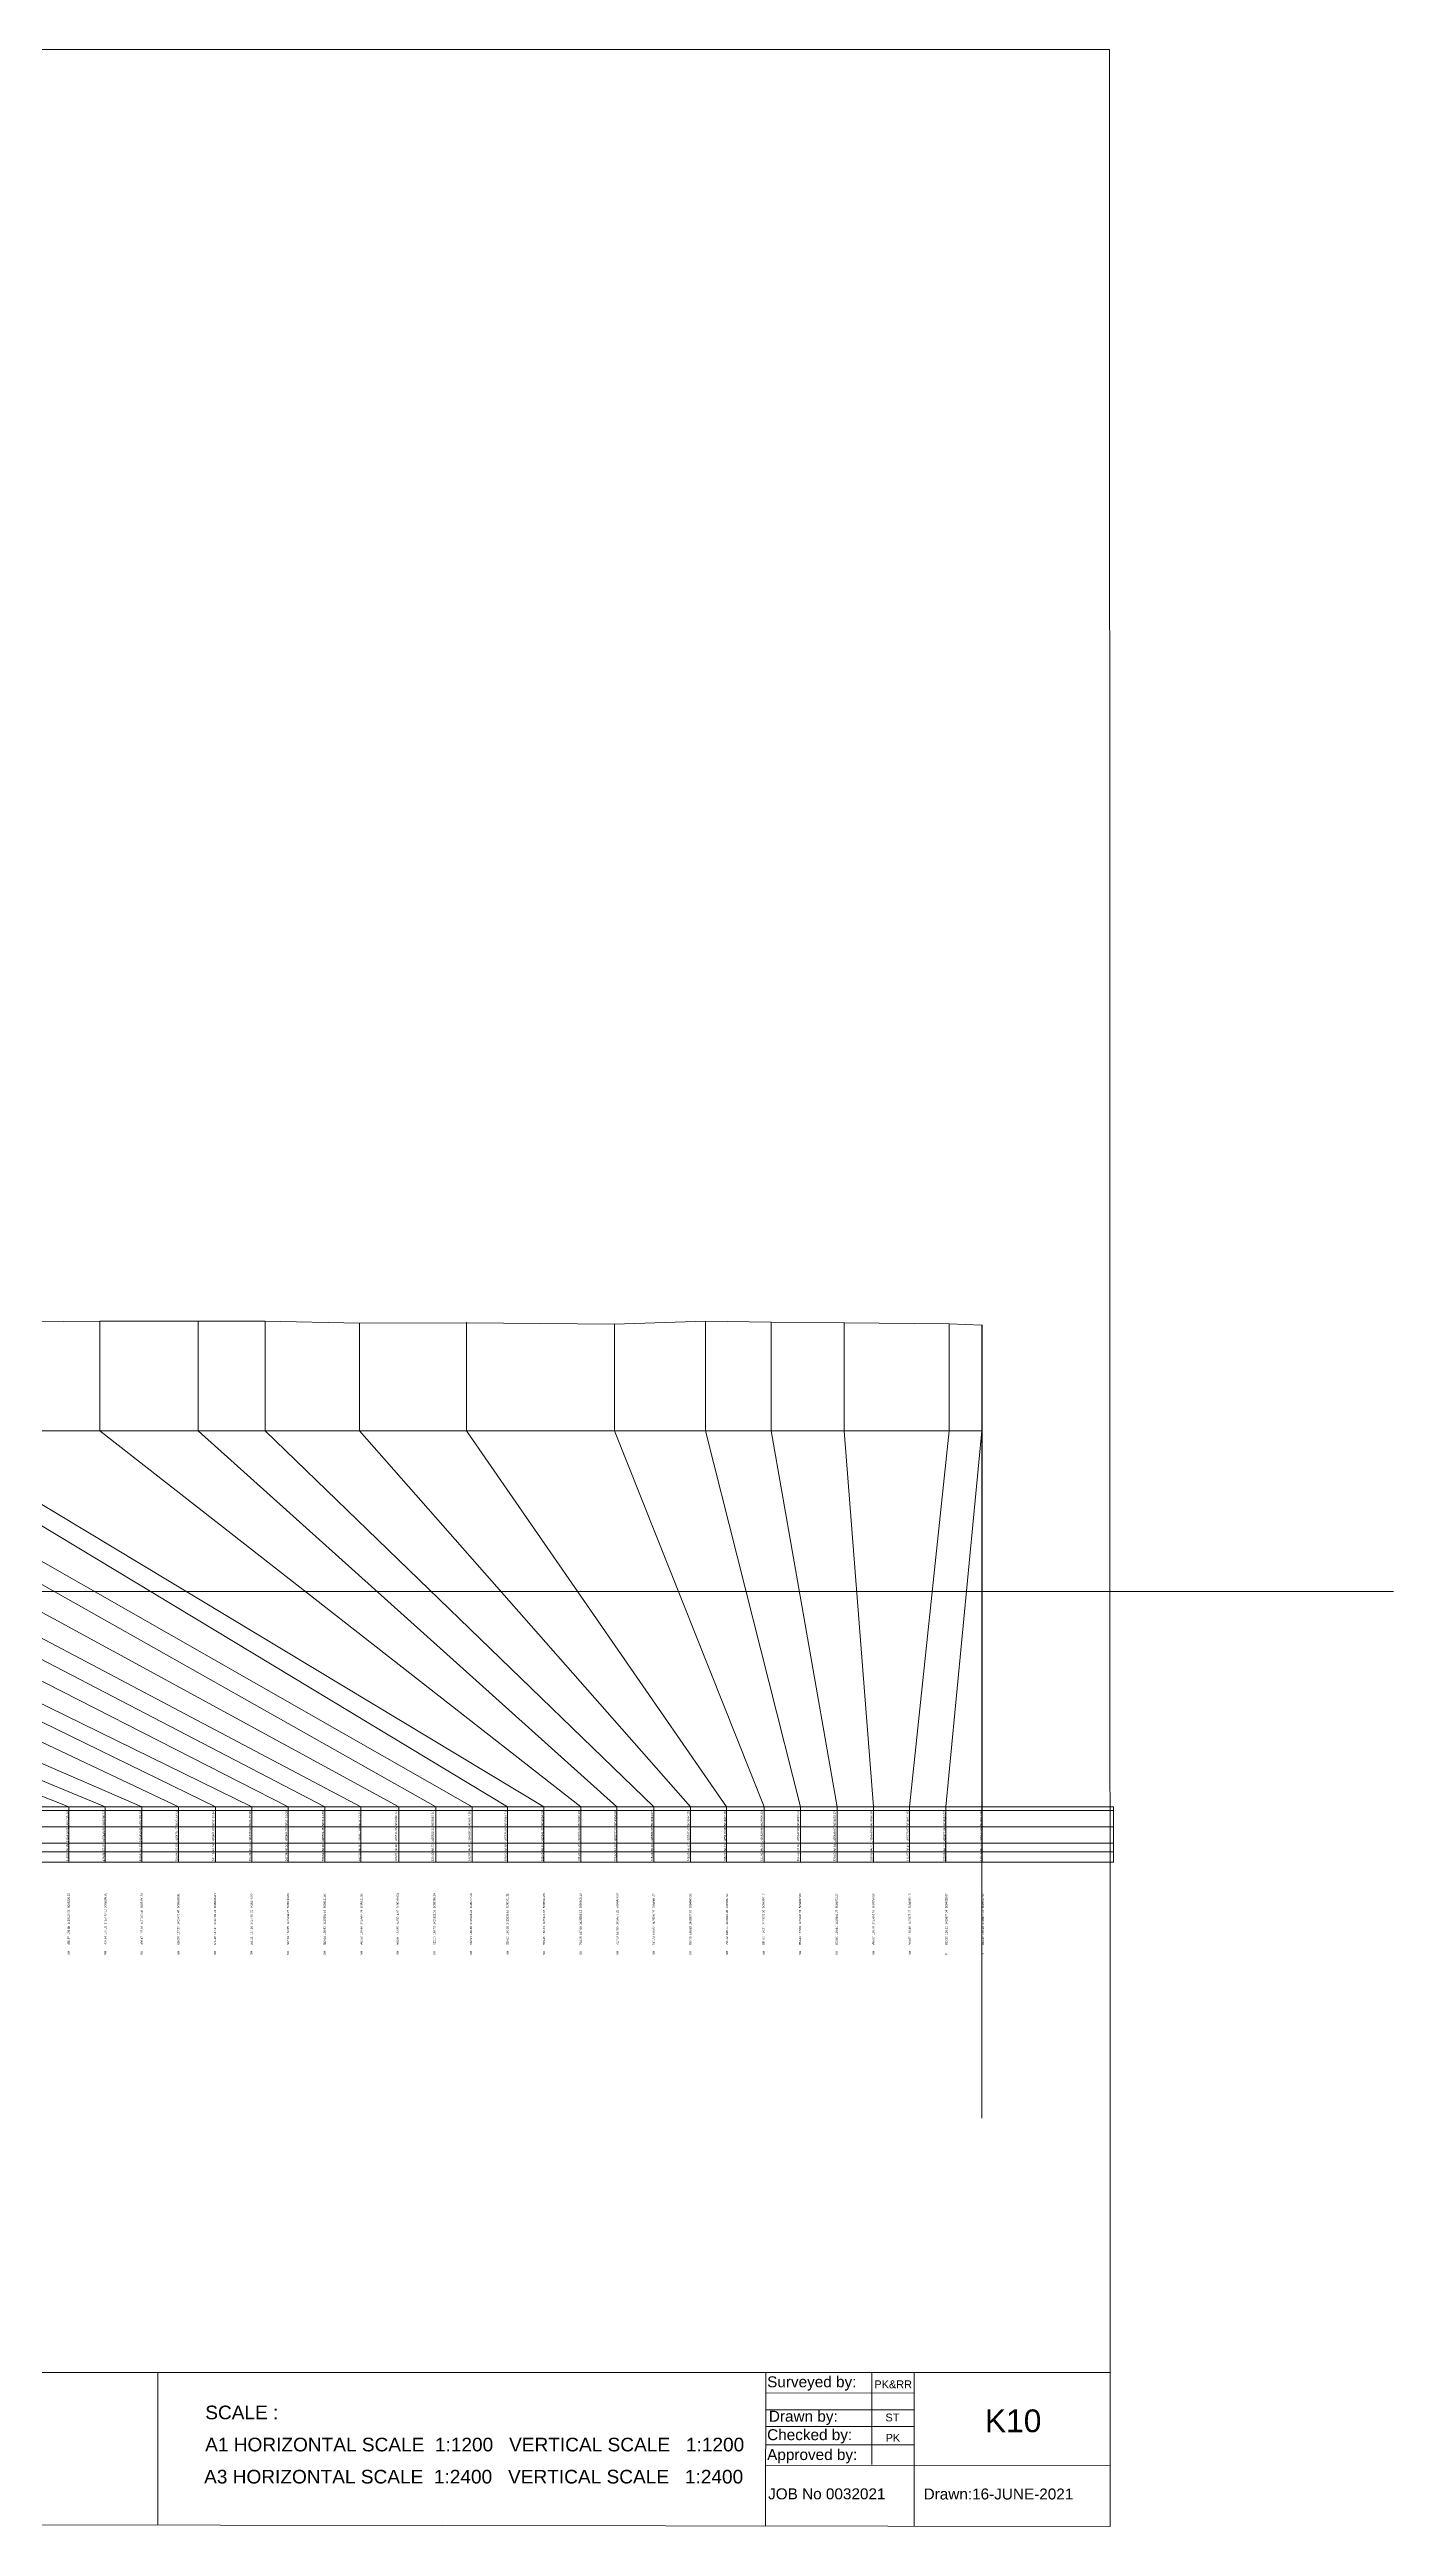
# Model space of a CAD drawing. Header units: millimetres. Extents: x -13804604 to 13046302109, y -19137686871 to 1424964600.
# Drawn here: x -5167181 to -4833702, y -231987 to 382619 of the extents above; entities that cross this region are included whole.
import ezdxf

# ---------------------------------------------------------------- set-up
doc = ezdxf.new("R2010")
doc.units = ezdxf.units.MM
doc.header["$PDMODE"] = 35
doc.header["$PDSIZE"] = 20
doc.layers.get('0').update_dxf_attribs({"lineweight": 0})
doc.layers.add('geo', color=7, linetype='Continuous', lineweight=0)
doc.styles.get("Standard").update_dxf_attribs({"font": 'arial.ttf'})

# ---------------------------------------------------------------- blocks, each defined once
blk = doc.blocks.new('Geomatics_Circle_SPT')
at = {"layer": 'geo', "color": 2, "linetype": 'Continuous', "lineweight": 0}
for p, q in [((0, 25.2), (-25.2, 0)), ((-24.7, 4.9), (-4.9, 24.7)), ((-24.7, -4.9), (4.9, 24.7)), ((-9.7, 23.3), (-23.3, 9.6)), ((9.7, 23.3), (-23.3, -9.7)), ((23.3, -9.7), (-9.7, 23.3)), ((-4.9, 24.7), (24.7, -4.9)), ((25.2, 0), (0, 25.2)), ((4.9, 24.7), (24.7, 4.9)), ((23.3, 9.7), (9.7, 23.3)), ((-21, 14), (-14, 21)), ((-21, -14), (14, 21)), ((14, -21), (-21, 14)), ((0, 0), (-17.8, 17.8)), ((-14, 21), (21, -14)), ((21, 14), (-14, -21)), ((0, 0), (17.8, 17.8)), ((14, 21), (21, 14)), ((17.8, 18.1), (17.8, 18.1)), ((4.9, -24.7), (-24.7, 4.9)), ((-24.7, 0), (0, -24.7)), ((-23.3, 9.7), (9.7, -23.3)), ((0, 0), (-17.8, -17.8)), ((-9.7, -23.3), (23.3, 9.7)), ((24.7, 4.9), (-4.9, -24.7)), ((0, 0), (17.8, -17.8)), ((0, -24.8), (25.2, 0)), ((-4.9, -24.7), (-24.7, -4.9)), ((-23.3, -9.7), (-9.7, -23.3)), ((24.7, -4.9), (4.9, -24.7)), ((9.7, -23.3), (23.3, -9.7)), ((-14, -21), (-21, -14)), ((-17.8, -17.8), (-17.8, -17.8)), ((21, -14), (14, -21)), ((18.1, -17.8), (18.1, -17.8)), ((4.9, -24.7), (4.9, -24.7))]:
    blk.add_line(p, q, dxfattribs=at)
at = {"layer": 'geo', "color": 1, "linetype": 'Continuous', "lineweight": 0}
for p, q in [((-25.2, 0), (9.7, 23.3)), ((-25.2, 0), (-9.6, 23.3)), ((-4.9, 24.8), (-24.7, -4.9)), ((4.9, 24.7), (-24.7, 4.9)), ((-23.3, 9.7), (0, 25.2)), ((-23.3, -9.6), (0, 25.2)), ((4.9, 24.8), (-21, -14)), ((-4.9, 24.7), (-21, 14)), ((-17.8, 17.8), (9.7, 23.3)), ((-17.8, 17.8), (-9.6, 23.3)), ((-17.8, -17.8), (9.7, 23.3)), ((-17.8, -17.8), (-9.7, 23.3)), ((4.9, 24.7), (-14, 21)), ((-4.9, 24.7), (-14, -20.9)), ((-9.7, 23.3), (0, 25.2)), ((-9.7, 23.3), (0, -25.2)), ((-9.7, -23.3), (0, 25.2)), ((-9.6, 23.3), (17.8, -17.8)), ((-9.6, 23.3), (25.2, 0)), ((-9.6, 23.3), (17.8, 17.8)), ((0, 0), (-4.9, 24.7)), ((-4.9, 24.7), (-4.9, 24.7)), ((21, -14), (-4.9, 24.7)), ((24.8, 4.9), (-4.9, 24.7)), ((14, 21), (-4.9, 24.7)), ((-0.2, 25.1), (-0.2, 25.1)), ((0, 25.2), (9.7, -23.3)), ((0, 25.2), (23.3, -9.7)), ((0, 25.2), (23.3, 9.7)), ((0, 25.2), (9.7, 23.3)), ((0, 0), (4.9, 24.7)), ((0, -25.2), (9.7, 23.3)), ((21, 14), (4.9, 24.8)), ((14, -21), (4.9, 24.7)), ((24.7, -4.9), (4.9, 24.7)), ((4.9, 24.7), (4.9, 24.7)), ((9.7, 23.3), (17.8, -17.8)), ((9.7, 23.3), (25.2, 0)), ((9.7, 23.3), (17.8, 17.9)), ((14, 21), (-24.7, -4.9)), ((-14, 21), (-24.7, 4.9)), ((21, 14), (-24.7, 4.9)), ((-21, 14), (-24.7, -4.9)), ((-23.3, -9.6), (17.8, 17.8)), ((-23.3, 9.7), (-17.8, 17.9)), ((-23.3, -9.6), (-17.8, 17.9)), ((-23.3, 9.7), (17.8, 17.8)), ((14, 21), (-21, 14)), ((-14, 21), (-21, -14)), ((0, 0), (-21, 14)), ((-21, 14), (-14, -21)), ((-21, 14), (4.9, -24.7)), ((-21, 14), (-21, 14)), ((24.7, 4.9), (-21, 14)), ((-17.9, 17.6), (-17.9, 17.6)), ((-9.7, -23.3), (-17.8, 17.8)), ((-17.8, 17.8), (9.7, -23.3)), ((-17.8, 17.8), (23.3, -9.6)), ((-17.8, 17.8), (23.3, 9.7)), ((0, 0), (-14, 21)), ((-14, 21), (-4.9, -24.7)), ((-14, 21), (-14, 21)), ((24.7, -4.9), (-14, 21)), ((21, 14), (-14, 21)), ((-9.8, 23.1), (-9.8, 23.1)), ((-9.6, -23.3), (17.8, 17.9)), ((-4.9, -24.7), (21, 14)), ((0, 0), (14, 21)), ((0, 0), (21, 14)), ((4.9, -24.7), (14, 21)), ((9.4, 23.3), (9.4, 23.3)), ((17.8, 17.8), (9.7, -23.3)), ((21, -14), (14, 21)), ((24.7, 4.9), (14, 21)), ((14, 21), (14, 21)), ((14, -21), (21, 14)), ((17.6, 17.9), (17.6, 17.9)), ((17.8, 17.8), (23.3, -9.7)), ((17.8, 17.8), (23.3, 9.7)), ((24.7, -4.9), (21, 14)), ((21, 14), (21, 14)), ((-25.2, 0), (23.3, 9.7)), ((-25.2, 0), (-23.3, 9.7)), ((-23.3, -9.7), (-25.2, 0)), ((-9.6, -23.3), (-25.2, 0)), ((9.7, -23.3), (-25.2, 0)), ((0, 0), (-24.7, 4.9)), ((-24.7, 4.9), (-21, -14)), ((-24.7, 4.9), (-4.9, -24.7)), ((-24.7, 4.9), (14, -21)), ((-24.7, 4.9), (-24.7, 4.9)), ((0, 0), (-24.7, -4.9)), ((-17.8, -17.8), (-23.3, 9.7)), ((0, -25.2), (-23.3, 9.7)), ((-23.3, 9.7), (17.8, -17.8)), ((-23.3, 9.7), (25.2, 0)), ((-23.3, 9.4), (-23.3, 9.4)), ((-23.3, -9.7), (25.2, 0)), ((0, 0), (-21, -14)), ((-17.8, -17.8), (23.3, 9.7)), ((-14, -21), (24.7, 4.9)), ((0, 0), (-14, -21)), ((25.2, 0), (-9.6, -23.3)), ((0, 0), (-4.9, -24.7)), ((23.3, 9.7), (0, -25.2)), ((0, 0), (24.8, 4.9)), ((0, 0), (4.9, -24.7)), ((0, 0), (14, -21)), ((0, 0), (21, -14)), ((0, 0), (24.8, -4.9)), ((4.9, -24.7), (24.7, 4.9)), ((25.2, 0), (9.7, -23.3)), ((23.3, 9.7), (17.8, -17.8)), ((21, -14), (24.7, 4.9)), ((23.1, 9.8), (23.1, 9.8)), ((23.3, 9.7), (25.2, 0)), ((25.2, 0), (23.3, -9.6)), ((24.7, 4.9), (24.7, 4.9)), ((25.1, 0.2), (25.1, 0.2)), ((-25.2, 0), (23.3, -9.7)), ((-25.1, -0.2), (-25.1, -0.2)), ((-24.7, -4.9), (-24.7, -4.9)), ((-24.7, -4.9), (-14, -21)), ((-24.7, -4.9), (4.9, -24.7)), ((-24.7, -4.9), (21, -14)), ((-17.8, -17.8), (-23.3, -9.7)), ((0, -25.2), (-23.3, -9.6)), ((17.8, -17.8), (-23.3, -9.6)), ((-23.1, -9.8), (-23.1, -9.8)), ((-21, -14), (24.7, -4.9)), ((23.3, -9.7), (-17.8, -17.8)), ((-4.9, -24.7), (24.7, -4.9)), ((23.3, -9.6), (0, -25.2)), ((14, -21), (24.7, -4.9)), ((23.3, -9.6), (17.8, -17.8)), ((23.3, -9.4), (23.3, -9.4)), ((24.7, -4.9), (24.7, -4.9)), ((-21, -14), (-21, -14)), ((-21, -14), (-4.9, -24.7)), ((-21, -14), (14, -21)), ((-9.6, -23.3), (-17.8, -17.8)), ((9.7, -23.3), (-17.8, -17.8)), ((-17.6, -17.9), (-17.6, -17.9)), ((-14, -21), (21, -14)), ((-14, -21), (-14, -21)), ((-14, -21), (4.9, -24.7)), ((17.8, -17.8), (-9.7, -23.3)), ((-9.4, -23.3), (-9.4, -23.3)), ((-4.9, -24.7), (14, -21)), ((4.9, -24.7), (21, -14)), ((17.8, -17.8), (9.7, -23.3)), ((9.8, -23.1), (9.8, -23.1)), ((14, -21), (14, -21)), ((17.9, -17.6), (17.9, -17.6)), ((21, -14), (21, -14)), ((0, -25.2), (-9.7, -23.3)), ((-4.9, -24.7), (-4.9, -24.7)), ((9.7, -23.3), (0, -25.2)), ((0.2, -25.1), (0.2, -25.1)), ((4.9, -24.7), (4.9, -24.7))]:
    blk.add_line(p, q, dxfattribs=at)
at = {"layer": 'geo', "color": 114, "linetype": 'Continuous', "lineweight": 0}
for p, q in [((9.7, 23.3), (-23.3, 9.7)), ((-20.9, 14), (4.9, 24.7)), ((0, 25.2), (-17.8, 17.8)), ((-14, 21), (-4.9, 24.7)), ((0, 0), (-9.7, 23.3)), ((-4.9, 24.7), (14, -21)), ((17.8, -17.8), (0, 25.2)), ((0, 0), (9.7, 23.3)), ((4.9, 24.7), (21, -14)), ((23.3, -9.7), (9.7, 23.3)), ((17.9, 17.8), (-25.2, 0)), ((-24.7, 4.9), (14, 21)), ((-24.7, -4.9), (21, 14)), ((-4.9, -24.7), (-21, 14)), ((-17.8, 17.8), (0, -25.2)), ((4.9, -24.7), (-14, 21)), ((14, 21), (24.7, -4.9)), ((25.2, 0), (17.8, 17.8)), ((21, 14), (24.7, 4.9)), ((-14, -21), (-24.7, 4.9)), ((0, 0), (-23.3, 9.7)), ((-23.3, 9.7), (-9.7, -23.3)), ((0, 0), (-23.3, -9.7)), ((24.8, 4.9), (-20.9, -14)), ((0, 0), (-9.7, -23.3)), ((0, 0), (23.3, 9.7)), ((0, 0), (9.7, -23.3)), ((0, 0), (23.3, -9.7)), ((-25.2, 0), (-17.8, -17.8)), ((-21, -14), (-24.7, -4.9)), ((-17.8, -17.8), (25.2, 0)), ((24.8, -4.9), (-14, -21)), ((-9.6, -23.3), (23.3, -9.7)), ((21, -14), (-4.9, -24.8)), ((0, -25.2), (17.9, -17.8)), ((14, -21), (4.9, -24.8))]:
    blk.add_line(p, q, dxfattribs=at)
at = {"layer": 'geo', "color": 250, "linetype": 'Continuous', "lineweight": 0}
for p, q in [((-9.7, 23.3), (9.7, 23.3)), ((-9.7, -23.3), (-9.7, 23.3)), ((-4.9, 24.7), (4.9, 24.7)), ((-4.9, 24.7), (-4.9, -24.7)), ((0, 0), (0, 25.2)), ((4.9, 24.7), (4.9, -24.7)), ((9.7, -23.3), (9.7, 23.3)), ((21, 14), (-21, 14)), ((-21, 14), (-21, -14)), ((-17.8, 17.8), (17.8, 17.8)), ((-17.8, -17.8), (-17.8, 17.8)), ((-14, 21), (-14, 21)), ((14, 21), (-14, 21)), ((-14, 20.9), (-14, -21)), ((14, 21), (14, -21)), ((17.8, -17.8), (17.8, 17.8)), ((21, 14), (21, 14)), ((21, -14), (21, 14)), ((0, 0), (-25.2, 0)), ((24.7, 4.9), (-24.7, 4.9)), ((-24.7, 4.9), (-24.7, -4.9)), ((-23.3, 9.7), (23.3, 9.7)), ((-23.3, 9.7), (-23.3, 9.7)), ((-23.3, -9.7), (-23.3, 9.7)), ((0, 0), (0, -25.2)), ((0, 0), (25.2, 0)), ((23.3, 9.7), (23.3, -9.7)), ((24.7, 4.9), (24.7, 4.9)), ((24.7, -4.9), (24.7, 4.9)), ((-24.7, -4.9), (24.7, -4.9)), ((23.3, -9.7), (-23.3, -9.7)), ((-21, -14), (21, -14)), ((17.8, -17.8), (-17.8, -17.8)), ((-14, -21), (14, -21)), ((9.7, -23.3), (-9.7, -23.3)), ((-4.9, -24.7), (4.9, -24.7))]:
    blk.add_line(p, q, dxfattribs=at)
blk = doc.blocks.new('GeomaticsNZ TITLE BLOCK')
at = {"color": 7, "linetype": 'Continuous', "lineweight": 0}
for p, q in [((0, 94.9), (0, 1579.2)), ((0, 1579.2), (2363.4, 1579.2)), ((2363.4, 1579.2), (2364, 94.9)), ((224.3, 95.2), (224.3, -0.3)), ((435.8, 95.2), (435.8, -0.7)), ((2364, 94.9), (0, 94.9)), ((0, 94.9), (0, 0)), ((15.9, 94.9), (2364, 94.9)), ((2364, 94.9), (382.6, 94.9)), ((1063.4, 94.9), (1063.4, -2.4)), ((1755.4, 94.9), (1755.4, -2.6)), ((2143.9, 94.9), (2143.7, -3)), ((2143.9, 81.9), (2238.6, 81.7)), ((2211.5, 94.9), (2211.5, 36.1)), ((2238.6, 94.8), (2238.6, -3.2)), ((2364, -3.5), (2364, 94.9)), ((2143.9, 71), (2238.6, 71)), ((2143.6, 60.4), (2238.6, 60.4)), ((2143.8, 48.6), (2238.6, 48.6)), ((2143.8, 35.4), (2364, 35.3)), ((0, 0), (2364, -3.5))]:
    blk.add_line(p, q, dxfattribs=at)
at = {"color": 7, "linetype": 'Continuous', "lineweight": 0, "xscale": 1.36, "yscale": 1.36, "zscale": 1.36}
blk.add_blockref('Geomatics_Circle_SPT', (112.4, 45.7), dxfattribs=at)
at = {"color": 7, "linetype": 'Continuous', "lineweight": 0}
for s, p in [('PK&RR', (2213.2, 84.8)), ('ST', (2220.3, 63.6)), ('PK', (2220.4, 50.6))]:
    blk.add_text(s, height=5, dxfattribs=at).set_placement(p)
at = {"color": 7, "linetype": 'Continuous', "lineweight": 0, "attachment_point": 1}
for s, width, heights, insert, char_height in [('{\\C256;GEOMATICS N.Z. LTD                   \\PTELEPHONE:  M 021 023 6 00 55;\\PPO BOX 2177\\PSOUTH DUNEDIN\\PDUNEDIN 9044\\PEmail: geomaticsnz@gmail.com}', 3535.727, [94.7], (234, 82.7), 7), ('{\\C256;Surveyed by:}', 3535.727, [0], (2144.7, 92.4), 7), ('{\\C256;OTAGO REGIONAL COUNCIL\\PDunedin}', 3535.727, [0], (588.6, 64), 15), ('{\\C256;SURVEY OF THE KAKANUI AND KAURU RIVERS 2021}', 3535.727, [0], (1133.8, 64), 15), ('{\\C256;Drawn by:}', 3535.727, [0], (2145.8, 70.4), 7), ('{\\C256;Geomatics N.Z. LTD                   }', 125.079, [15.8], (68.8, 49.9), 7), ('{\\C256;Checked by:}', 3535.727, [0], (2144.7, 58.6), 7), ('{\\C256;ELEVATIONS ARE SHOWN IN LOCAL OTAGO DATUM}', 3535.727, [0], (1134.1, 35.4), 10), ('{\\C256;Approved by:}', 3535.727, [0], (2144.7, 45.9), 7), ('{\\C256;JOB No 0032021}', 3535.727, [0], (2145.3, 20.8), 7), ('{\\C256;Drawn:16-JUNE-2021}', 3535.727, [0], (2244.7, 20.7), 7)]:
    blk.add_mtext_dynamic_manual_height_columns(s, width=width, gutter_width=159, heights=heights, dxfattribs=dict(at, insert=insert, char_height=char_height))

msp = doc.modelspace()

# ---------------------------------------------------------------- linework, layer by layer
at = {"color": 7, "linetype": 'Continuous', "lineweight": 0}
for p, q in [((-5154666.002, 67063), (-5154666.002, 39908.977)), ((-5130317.635, 67054), (-5130317.635, 39908.977)), ((-5113674.599, 67054), (-5113674.599, 39908.977)), ((-5090263.869, 66596), (-5090263.869, 39908.977)), ((-5063692.747, 66707), (-5063692.747, 39908.977)), ((-5026985.534, 66309), (-5026985.534, 39908.977)), ((-5004424.19, 67090), (-5004424.19, 39908.977)), ((-4988116.155, 66840), (-4988116.155, 39908.977)), ((-4969985.158, 66701), (-4969985.158, 39908.977)), ((-4943941.715, 66402), (-4943941.715, 39908.977)), ((-4935827.748, 66123), (-4935827.748, 39908.977)), ((-4935738.455, 66103), (-4935738.455, -67138.097)), ((-5761611.878, 39908.977), (-4935738.455, 39908.977)), ((-5400033.289, 39908.977), (-5162378.006, -53386.402)), ((-5153352.909, -53386.402), (-5379075.993, 39908.977)), ((-5359444.579, 39908.977), (-5144291.658, -53386.402)), ((-5332832.314, 39908.977), (-5135148.452, -53386.402)), ((-5126016.753, -53386.402), (-5317734.907, 39908.977)), ((-5307603.679, 39908.977), (-5116977.603, -53386.402)), ((-5291175.018, 39908.977), (-5107938.452, -53386.402)), ((-5278271.016, 39908.977), (-5098873.331, -53386.402)), ((-5266579.794, 39908.977), (-5089935.661, -53386.402)), ((-5252006.654, 39908.977), (-5080525.896, -53386.402)), ((-5236814.327, 39908.977), (-5071288.375, -53386.402)), ((-5225973.03, 39908.977), (-5062297.851, -53386.402)), ((-5208309.224, 39908.977), (-5053517.829, -53386.402)), ((-5199464.893, 39908.977), (-5044553.969, -53386.402)), ((-5154666.002, 39908.977), (-5035384.991, -53386.402)), ((-5130317.635, 39908.977), (-5026403.823, -53386.402)), ((-5113674.599, 39908.977), (-5017267.809, -53386.402)), ((-5090263.869, 39908.977), (-5008100.824, -53386.402)), ((-5063692.747, 39908.977), (-4999181.598, -53386.402)), ((-5026985.534, 39908.977), (-4989833.501, -53386.402)), ((-5004424.19, 39908.977), (-4980816.931, -53386.402)), ((-4988116.155, 39908.977), (-4971756.714, -53386.402)), ((-4969985.158, 39908.977), (-4962713.372, -53386.402)), ((-4935827.748, 39908.977), (-4944815.458, -53386.402)), ((-5786226.207, -53386.402), (-4903196.674, -53386.402)), ((-5786226.207, -54309.85), (-4903196.674, -54309.85)), ((-5162378.006, -67138.097), (-5162378.006, -53386.402)), ((-5153352.909, -67138.097), (-5153352.909, -53386.402)), ((-5144291.658, -67138.097), (-5144291.658, -53386.402)), ((-5135148.452, -67138.097), (-5135148.452, -53386.402)), ((-5126016.753, -67138.097), (-5126016.753, -53386.402)), ((-5116977.603, -67138.097), (-5116977.603, -53386.402)), ((-5107938.452, -67138.097), (-5107938.452, -53386.402)), ((-5098873.331, -67138.097), (-5098873.331, -53386.402)), ((-5089935.661, -67138.097), (-5089935.661, -53386.402)), ((-5080525.896, -67138.097), (-5080525.896, -53386.402)), ((-5071288.375, -67138.097), (-5071288.375, -53386.402)), ((-5062297.851, -67138.097), (-5062297.851, -53386.402)), ((-5053517.829, -67138.097), (-5053517.829, -53386.402)), ((-5044553.969, -67138.097), (-5044553.969, -53386.402)), ((-5035384.991, -67138.097), (-5035384.991, -53386.402)), ((-5026403.823, -67138.097), (-5026403.823, -53386.402)), ((-5017267.809, -67138.097), (-5017267.809, -53386.402)), ((-5008100.824, -67138.097), (-5008100.824, -53386.402)), ((-4999181.598, -67138.097), (-4999181.598, -53386.402)), ((-4989833.501, -67138.097), (-4989833.501, -53386.402)), ((-4980816.931, -67138.097), (-4980816.931, -53386.402)), ((-4971756.714, -67138.097), (-4971756.714, -53386.402)), ((-4962713.372, -67138.097), (-4962713.372, -53386.402)), ((-4944815.458, -67138.097), (-4944815.458, -53386.402)), ((-4903196.674, -53386.402), (-4903196.674, -67138.097)), ((-5786226.207, -58412.532), (-4903196.674, -58412.532)), ((-5786226.207, -62479.731), (-4903196.674, -62479.731)), ((-5786226.207, -64627.173), (-4903196.674, -64627.173)), ((-5786226.207, -67138.097), (-4903196.674, -67138.097))]:
    msp.add_line(p, q, dxfattribs=at)
at = {"color": 30, "true_color": 0xf26722}
msp.add_line((-4935827.748, 66123), (-4935827.748, -130662.956), dxfattribs=at)
msp.add_line((-5788400.948, 0), (-4833702.422, 0))
at = {"color": 1, "linetype": 'Continuous', "lineweight": 0}
msp.add_lwpolyline([(-5199464.893, 66681), (-5154666.002, 67063), (-5130317.635, 67054), (-5113674.599, 67054), (-5090263.869, 66596), (-5063692.747, 66707), (-5026985.534, 66309), (-5004424.19, 67090), (-4988116.155, 66840), (-4969985.158, 66701), (-4943941.715, 66402), (-4935827.748, 66123), (-4935738.455, 66103)], dxfattribs=at)
at = {"color": 7, "linetype": 'Continuous', "lineweight": 0}
msp.add_lwpolyline([(-4943941.715, 39908.977), (-4953789.295, -53386.402), (-4953789.295, -67138.097)], dxfattribs=at)
at = {"linetype": 'Continuous', "lineweight": 0}
for p in [(-5154666.002, 67063), (-5130317.635, 67054), (-5113674.599, 66915), (-5090263.869, 66596), (-5063692.747, 66707), (-5026985.534, 66309), (-5004424.19, 67090), (-4988116.155, 66840), (-4969985.158, 66701), (-4943941.715, 66402), (-4935827.748, 66123), (-4935738.455, 66103)]:
    msp.add_point(p, dxfattribs=at)
at = {"color": 30, "true_color": 0xf26722}
for p in [(-5154666.002, 67063), (-5130317.635, 67054), (-5113674.599, 66915), (-5090263.869, 66596), (-5063692.747, 66707), (-5026985.534, 66309), (-5004424.19, 67090), (-4988116.155, 66840), (-4969985.158, 66701), (-4943941.715, 66402), (-4935827.748, 66123), (-4935738.455, 66103)]:
    msp.add_point(p, dxfattribs=at)

# ---------------------------------------------------------------- block references
at = {"color": 7, "linetype": 'Continuous', "lineweight": 0, "xscale": 388.3084007852599, "yscale": 388.3084007852599, "zscale": 388.3084007852599}
msp.add_blockref('GeomaticsNZ TITLE BLOCK', (-5821919.359, -230610.772), dxfattribs=at)

# ---------------------------------------------------------------- texts
at = {"color": 7, "linetype": 'Continuous', "lineweight": 0}
for s, p in [('458.97  66.88  1425438.61  5005226.26', (-5162551.833, -66910.621)), ('479.84  67.22  1425449.32  5005208.35', (-5153482.737, -66910.621)), ('499.47  67.10  1425459.41  5005191.51', (-5144413.64, -66910.621)), ('526.08  67.37  1425473.47  5005168.91', (-5135344.884, -66930.743)), ('541.18  67.24  1425481.03  5005155.84', (-5126275.787, -66930.743)), ('551.31  67.10  1425485.92  5005146.96', (-5117206.691, -66930.743)), ('567.74  66.95  1425494.72  5005133.08', (-5108137.594, -66930.743)), ('580.64  66.92  1425501.15  5005121.89', (-5099068.497, -66930.743)), ('592.33  66.96  1425507.09  5005111.82', (-5089999.741, -66930.743)), ('606.91  66.85  1425514.95  5005099.54', (-5080930.645, -66928.015)), ('622.10  66.72  1425522.31  5005086.24', (-5071861.889, -66928.015)), ('632.94  66.86  1425528.25  5005077.16', (-5062792.792, -66928.015)), ('650.60  66.68  1425536.83  5005061.71', (-5053723.695, -66928.015)), ('659.45  66.63  1425541.32  5005054.09', (-5044654.599, -66928.015)), ('704.25  67.06  1425565.13  5005016.13', (-5035585.502, -66934.836)), ('728.60  67.05  1425577.22  5004994.99', (-5026516.405, -66934.836)), ('745.24  66.92  1425586.37  5004981.07', (-5017447.65, -66934.836)), ('768.65  66.60  1425597.67  5004960.55', (-5008378.553, -66934.836)), ('795.22  66.71  1425610.98  5004937.55', (-4999309.797, -66934.836)), ('831.93  66.31  1425629.96  5004906.13', (-4990240.7, -66930.061)), ('854.49  67.09  1425642.03  5004887.06', (-4981171.604, -66930.061)), ('870.80  66.84  1425649.07  5004872.27', (-4972102.507, -66930.061)), ('888.93  66.70  1425658.83  5004856.98', (-4963033.751, -66930.061)), ('914.97  66.40  1425673.07  5004835.15', (-4953964.654, -66930.743)), ('923.09  66.12  1425677.04  5004828.07', (-4944895.558, -66930.743)), ('923.18  66.10  1425677.03  5004827.96', (-4935826.461, -66930.743))]:
    msp.add_text(s, height=500, rotation=90, dxfattribs=at).set_placement(p)
at = {"color": 30, "true_color": 0xf26722}
for s, p in [('458.97  166.88  1425438.61  5005226.26', (-5162185.875, -87631.778)), ('479.84  167.22  1425449.32  5005208.35', (-5153111.129, -87631.778)), ('499.47  167.10  1425459.41  5005191.51', (-5144036.383, -87631.778)), ('526.08  167.37  1425473.47  5005168.91', (-5134963.002, -87712.269)), ('541.18  167.24  1425481.03  5005155.84', (-5125888.256, -87712.269)), ('551.31  167.10  1425485.92  5005146.96', (-5116813.51, -87712.269)), ('567.74  166.95  1425494.72  5005133.08', (-5107738.764, -87712.269)), ('580.64  166.92  1425501.15  5005121.89', (-5098664.019, -87712.269)), ('592.33  166.96  1425507.09  5005111.82', (-5089590.637, -87712.269)), ('606.91  166.85  1425514.95  5005099.54', (-5080515.891, -87701.355)), ('622.10  166.72  1425522.31  5005086.24', (-5071442.51, -87701.355)), ('632.94  166.86  1425528.25  5005077.16', (-5062367.764, -87701.355)), ('650.60  166.68  1425536.83  5005061.71', (-5053293.018, -87701.355)), ('659.45  166.63  1425541.32  5005054.09', (-5044218.273, -87701.355)), ('704.25  167.06  1425565.13  5005016.13', (-5035143.527, -87728.64)), ('728.60  167.05  1425577.22  5004994.99', (-5026068.781, -87728.64)), ('745.24  166.92  1425586.37  5004981.07', (-5016995.4, -87728.64)), ('768.65  166.60  1425597.67  5004960.55', (-5007920.654, -87728.64)), ('795.22  166.71  1425610.98  5004937.55', (-4998847.272, -87728.64)), ('831.93  166.31  1425629.96  5004906.13', (-4989772.526, -87709.54)), ('854.49  167.09  1425642.03  5004887.06', (-4980697.781, -87709.54)), ('870.80  166.84  1425649.07  5004872.27', (-4971623.035, -87709.54)), ('888.93  166.70  1425658.83  5004856.98', (-4962549.653, -87709.54)), ('914.97  166.40  1425673.07  5004835.15', (-4953474.908, -87712.269)), ('923.09  166.12  1425677.04  5004828.07', (-4944400.162, -87712.269)), ('923.18  166.10  1425677.03  5004827.96', (-4935325.416, -87712.269)), ('SH', (-5162203.42, -90145.263)), ('SH', (-5153127.37, -90145.263)), ('SH', (-5144051.32, -90145.263)), ('SH', (-5134975.27, -90145.263)), ('SH', (-5125899.22, -90145.263)), ('SH', (-5116823.17, -90145.263)), ('SH', (-5107747.12, -90145.263)), ('SH', (-5098671.07, -90145.263)), ('SH', (-5089595.02, -90145.263)), ('SH', (-5080518.97, -90145.263)), ('SH', (-5071442.92, -90145.263)), ('SH', (-5062366.869, -90145.263)), ('SH', (-5053290.819, -90145.263)), ('SH', (-5044214.769, -90145.263)), ('SH', (-5035138.719, -90145.263)), ('SH', (-5026062.669, -90145.263)), ('SH', (-5016986.619, -90145.263)), ('SH', (-5007910.569, -90145.263)), ('SH', (-4998834.519, -90145.263)), ('SH', (-4989758.469, -90145.263)), ('SH', (-4980682.419, -90145.263)), ('SH', (-4971606.369, -90145.263)), ('SH', (-4962530.319, -90145.263)), ('SH', (-4953454.269, -90145.263)), ('F', (-4944386.745, -90171.184)), ('Y', (-4935327.748, -90115.932))]:
    msp.add_text(s, height=500, rotation=90, dxfattribs=at).set_placement(p)
at = {"color": 7, "linetype": 'Continuous', "lineweight": 0}
for s, height, p in [('SCALE :  ', 3385.1406, (-5128535.414, -205389.252)), ('K10', 5641.901, (-4935083.311, -208590.292)), ('A1 HORIZONTAL SCALE  1:1200   VERTICAL SCALE   1:1200 ', 3385.1406, (-5128570.044, -213355.762)), ('A3 HORIZONTAL SCALE  1:2400   VERTICAL SCALE   1:2400 ', 3385.1406, (-5128824.112, -221322.272))]:
    msp.add_text(s, height=height, dxfattribs=at).set_placement(p)

doc.saveas('drawing.dxf')
